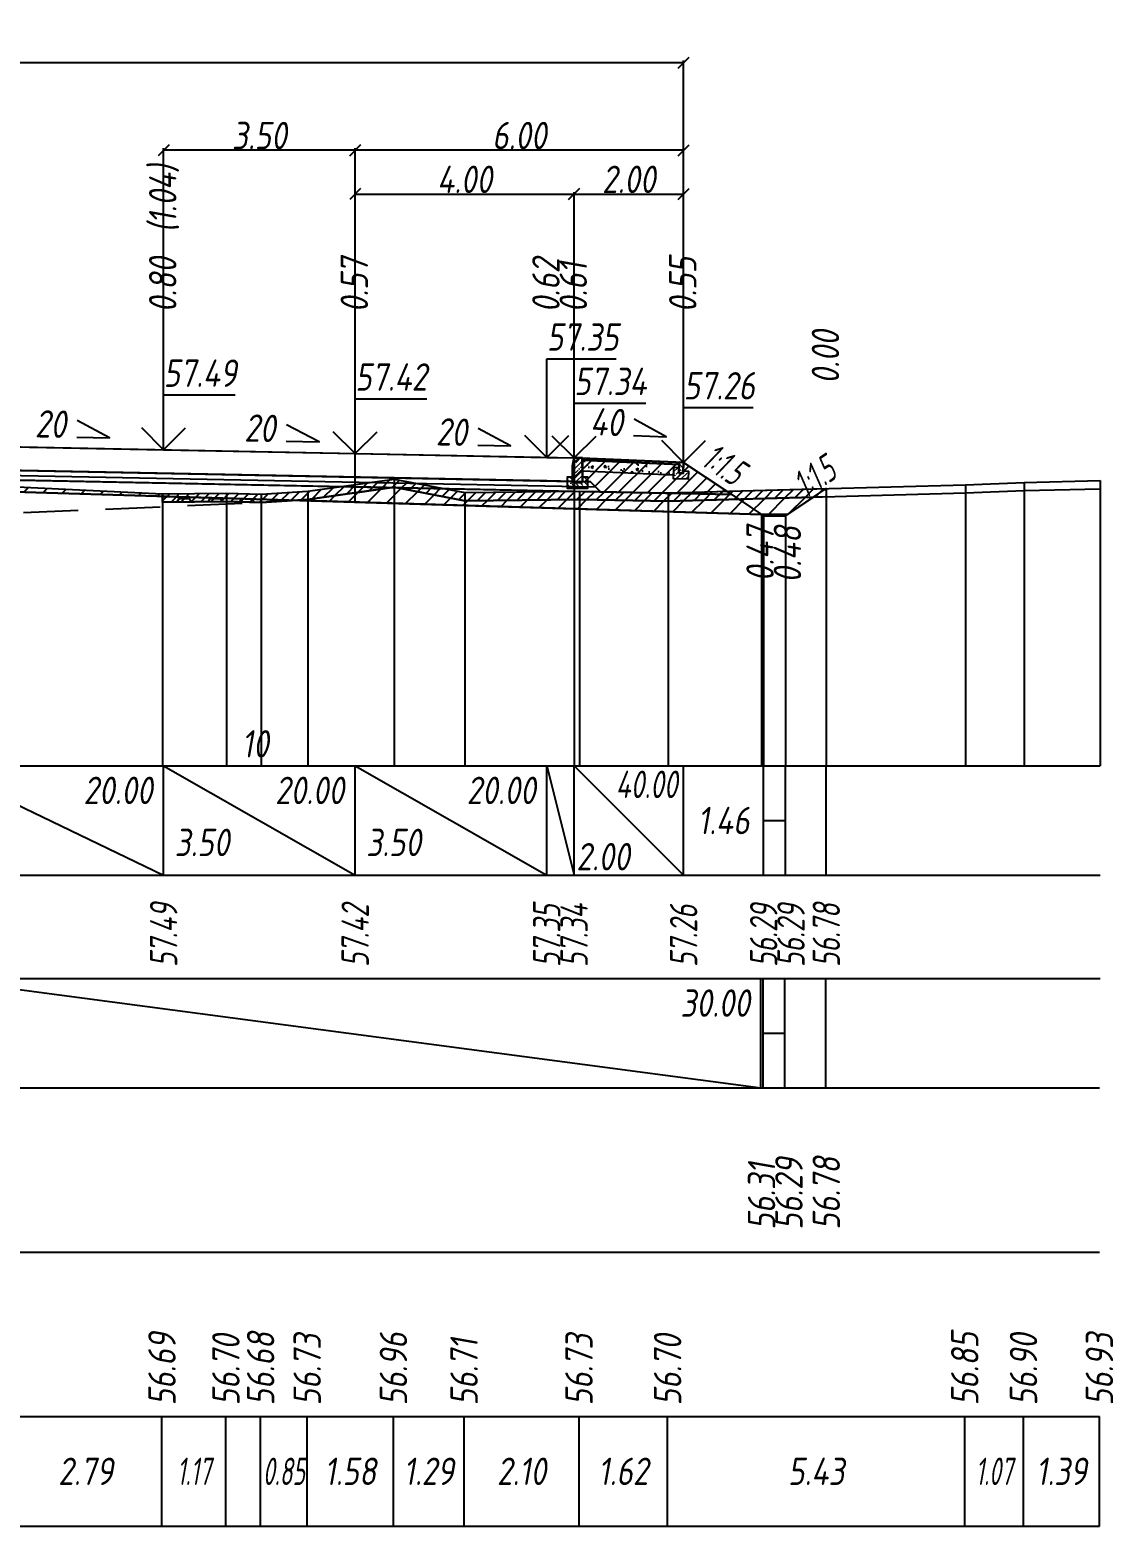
# Model space of a CAD drawing. Extents: x -717 to 1451, y -133302 to 233.
# Drawn here: x -183 to -84.1, y -71867.4 to -71730.8 of the extents above; entities that cross this region are included whole.
import ezdxf
from ezdxf.enums import TextEntityAlignment as Align

# ---------------------------------------------------------------- set-up
doc = ezdxf.new("R2010")
doc.units = 0
doc.linetypes.add('штриховая', pattern=[0.75, 0.5, -0.25])
for name, color, linetype in [('Интерполированный поперечник', 2, 'Continuous'), ('КОД_399', 252, 'Continuous'), ('Код_510', 7, 'Continuous'), ('Код_514', 1, 'Continuous'), ('Код_516', 1, 'Continuous'), ('Контур_0', 7, 'Continuous'), ('Контур_2521', 7, 'Continuous'), ('Контур_2564', 7, 'Continuous'), ('Контур_2660', 7, 'Continuous'), ('Контур_2665', 7, 'Continuous'), ('Контур_400', 7, 'Continuous'), ('Контур_508', 7, 'Continuous'), ('Контур_512', 7, 'Continuous'), ('Контур_513', 7, 'Continuous'), ('Красный поперечник', 1, 'Continuous'), ('Объём_2501', 7, 'Continuous'), ('Объём_2564', 7, 'Continuous'), ('Объём_2650', 7, 'Continuous'), ('Объём_2660', 7, 'Continuous'), ('Объём_2661', 7, 'Continuous'), ('Объём_2662', 7, 'Continuous'), ('Объём_2663', 7, 'Continuous'), ('Объём_2664', 7, 'Continuous'), ('Объём_2665', 7, 'Continuous'), ('Объём_2666', 7, 'Continuous'), ('Откосы', 7, 'Continuous'), ('Отметки покрытия', 7, 'Continuous'), ('Рабочие отметки', 7, 'Continuous'), ('Рабочие отметки доп.', 7, 'Continuous'), ('Слои выравнивания', 7, 'Continuous'), ('Таблица', 7, 'Continuous'), ('Уклоны проезжей части', 7, 'Continuous'), ('Черный поперечник', 3, 'Continuous')]:
    doc.layers.add(name, color=color, linetype=linetype)
for name, color, linetype, true_color in [('Контур_2540', 2, 'Continuous', 0xffff00), ('Контур_2560', 2, 'Continuous', 0xffff00), ('Контур_2561', 7, 'Continuous', 0xff8040), ('Контур_2562', 3, 'Continuous', 0x00ff00), ('Контур_2563', 7, 'Continuous', 0xff8000), ('Контур_2570', 7, 'Continuous', 0x80ff00), ('Контур_2736', 4, 'Continuous', 0x00ffff), ('Контур_402', 7, 'Continuous', 0xff6464), ('Контур_703', 4, 'Continuous', 0x00ffff), ('Контур_707', 4, 'Continuous', 0x00ffff), ('Контур_720', 131, 'Continuous', 0xaaffff), ('Объём_2500', 7, 'Continuous', 0xc0c0c0), ('Объём_2520', 7, 'Continuous', 0x80ffff), ('Объём_2540', 2, 'Continuous', 0xffff00), ('Объём_2560', 2, 'Continuous', 0xffff00), ('Объём_2561', 7, 'Continuous', 0xff8040), ('Объём_2562', 3, 'Continuous', 0x00ff00), ('Объём_2563', 7, 'Continuous', 0xff8000), ('Объём_2570', 7, 'Continuous', 0x80ff00), ('Объём_2600', 7, 'Continuous', 0x808000), ('Объём_2620', 2, 'Continuous', 0xffff00), ('Объём_2746', 2, 'Continuous', 0xffff00)]:
    doc.layers.add(name, color=color, linetype=linetype, true_color=true_color)
doc.styles.get("Standard").update_dxf_attribs({"font": 'txt', "height": 2.5})
doc.styles.add('М', font='romand.shx', dxfattribs={"width": 0.8, "oblique": 10, "height": 2.5})
doc.dimstyles.get("Standard").update_dxf_attribs({"dimtxt": 0.18, "dimasz": 0.18, "dimexe": 0.18, "dimexo": 0.0625, "dimgap": 0.09, "dimtad": 0, "dimtih": 1, "dimtoh": 1, "dimdec": 4, "dimzin": 0, "dimdsep": 46, "dimtxsty": 'Standard', "dimcen": 0.09, "dimadec": 0, "dimazin": 0, "dimtfac": 1, "dimtdec": 4, "dimtofl": 0, "dimtmove": 0, "dimatfit": 3, "dimfxl": 1, "dimtolj": 1, "dimtzin": 0, "dimarcsym": 0})
pattern_1 = [(45, (-383.7343, 0), (-0.898025612, 0.898025612), [])]
pattern_2 = [(0, (-383.7343, 0), (1.42875, 0.8248891935), [0.9525, -1.905]), (120, (-383.7343, 0), (-1.428749997, 0.824889199), [0.9525, -1.905]), (60, (-383.7343, 0), (3e-09, 1.649778392), [-1.905, 0.9525])]

# ---------------------------------------------------------------- blocks, each defined once
blk = doc.blocks.new('_Oblique')
at = {"color": 0, "linetype": 'ByBlock', "lineweight": -2}
blk.add_line((-0.5, -0.5), (0.5, 0.5), dxfattribs=at)
blk = doc.blocks.new('*D2998')
at = {"color": 0, "lineweight": -2, "transparency": 16777216}
for p, q in [((-133.33, -71769.9), (-133.33, -71745.62)), ((-133.33, -71745.8), (-123.33, -71745.8)), ((-123.33, -71770.3), (-123.33, -71745.62))]:
    blk.add_line(p, q, dxfattribs=at)
at = {"layer": 'Defpoints', "color": 0, "transparency": 16777216}
for p in [(-123.33, -71745.8), (-133.33, -71769.96), (-123.33, -71770.36)]:
    blk.add_point(p, dxfattribs=at)
at = {"color": 0, "lineweight": -2, "transparency": 16777216, "rotation": 180}
blk.add_blockref('_Oblique', (-133.33, -71745.8), dxfattribs=at)
at = {"color": 0, "lineweight": -2, "transparency": 16777216}
blk.add_blockref('_Oblique', (-123.33, -71745.8), dxfattribs=at)
at = {"color": 0, "transparency": 16777216, "insert": (-128.33, -71744.46), "char_height": 2.5, "width": 0.72, "attachment_point": 5, "style": 'М'}
blk.add_mtext('\\A1;2.00', dxfattribs=at)
blk = doc.blocks.new('*D3000')
at = {"color": 0, "lineweight": -2, "transparency": 16777216}
for p, q in [((-153.33, -71769.5), (-153.33, -71745.62)), ((-153.33, -71745.8), (-133.33, -71745.8)), ((-133.33, -71769.9), (-133.33, -71745.62))]:
    blk.add_line(p, q, dxfattribs=at)
at = {"layer": 'Defpoints', "color": 0, "transparency": 16777216}
for p in [(-133.33, -71745.8), (-153.33, -71769.56), (-133.33, -71769.96)]:
    blk.add_point(p, dxfattribs=at)
at = {"color": 0, "lineweight": -2, "transparency": 16777216, "rotation": 180}
blk.add_blockref('_Oblique', (-153.33, -71745.8), dxfattribs=at)
at = {"color": 0, "lineweight": -2, "transparency": 16777216}
blk.add_blockref('_Oblique', (-133.33, -71745.8), dxfattribs=at)
at = {"color": 0, "transparency": 16777216, "insert": (-143.33, -71744.46), "char_height": 2.5, "width": 0.72, "attachment_point": 5, "style": 'М'}
blk.add_mtext('\\A1;4.00', dxfattribs=at)
blk = doc.blocks.new('*D3002')
at = {"color": 0, "lineweight": -2, "transparency": 16777216}
for p, q in [((-170.83, -71769.15), (-170.83, -71741.62)), ((-153.33, -71741.8), (-170.83, -71741.8)), ((-153.33, -71769.5), (-153.33, -71741.62))]:
    blk.add_line(p, q, dxfattribs=at)
at = {"layer": 'Defpoints', "color": 0, "transparency": 16777216}
for p in [(-170.83, -71741.8), (-170.83, -71769.21), (-153.33, -71769.56)]:
    blk.add_point(p, dxfattribs=at)
at = {"color": 0, "lineweight": -2, "transparency": 16777216, "rotation": 180}
blk.add_blockref('_Oblique', (-170.83, -71741.8), dxfattribs=at)
at = {"color": 0, "lineweight": -2, "transparency": 16777216}
blk.add_blockref('_Oblique', (-153.33, -71741.8), dxfattribs=at)
at = {"color": 0, "transparency": 16777216, "insert": (-162.08, -71740.46), "char_height": 2.5, "width": 0.75, "attachment_point": 5, "style": 'М'}
blk.add_mtext('\\A1;3.50', dxfattribs=at)
blk = doc.blocks.new('*D3003')
at = {"color": 0, "lineweight": -2, "transparency": 16777216}
for p, q in [((-153.33, -71769.5), (-153.33, -71741.62)), ((-123.33, -71741.8), (-153.33, -71741.8)), ((-123.33, -71770.3), (-123.33, -71741.62))]:
    blk.add_line(p, q, dxfattribs=at)
at = {"layer": 'Defpoints', "color": 0, "transparency": 16777216}
for p in [(-153.33, -71741.8), (-153.33, -71769.56), (-123.33, -71770.36)]:
    blk.add_point(p, dxfattribs=at)
at = {"color": 0, "lineweight": -2, "transparency": 16777216, "rotation": 180}
blk.add_blockref('_Oblique', (-153.33, -71741.8), dxfattribs=at)
at = {"color": 0, "lineweight": -2, "transparency": 16777216}
blk.add_blockref('_Oblique', (-123.33, -71741.8), dxfattribs=at)
at = {"color": 0, "transparency": 16777216, "insert": (-138.33, -71740.46), "char_height": 2.5, "width": 0.72, "attachment_point": 5, "style": 'М'}
blk.add_mtext('\\A1;6.00', dxfattribs=at)
blk = doc.blocks.new('*D3005')
at = {"color": 0, "lineweight": -2, "transparency": 16777216}
for p, q in [((-267.33, -71770.6), (-267.33, -71733.62)), ((-267.33, -71733.8), (-123.33, -71733.8)), ((-123.33, -71770.3), (-123.33, -71733.62))]:
    blk.add_line(p, q, dxfattribs=at)
at = {"layer": 'Defpoints', "color": 0, "transparency": 16777216}
for p in [(-123.33, -71733.8), (-267.33, -71770.66), (-123.33, -71770.36)]:
    blk.add_point(p, dxfattribs=at)
at = {"color": 0, "lineweight": -2, "transparency": 16777216, "rotation": 180}
blk.add_blockref('_Oblique', (-267.33, -71733.8), dxfattribs=at)
at = {"color": 0, "lineweight": -2, "transparency": 16777216}
blk.add_blockref('_Oblique', (-123.33, -71733.8), dxfattribs=at)
at = {"color": 0, "transparency": 16777216, "insert": (-195.33, -71732.46), "char_height": 2.5, "width": 0.93, "attachment_point": 5, "style": 'М'}
blk.add_mtext('\\A1;28.80', dxfattribs=at)
blk = doc.blocks.new('Тротуар1')
at = {"linetype": 'Continuous', "lineweight": 13}
h = blk.add_hatch(dxfattribs=at)
h.set_pattern_fill('ANSI35', scale=5, angle=90)
h.set_pattern_definition([(135, (-1541.6927, -4801.9416), (-0.88388348, -0.88388348), []), (135, (-1541.6927, -4801.0577), (-0.88388348, -0.88388348), [1.5625, -0.3125, 0, -0.3125])])
h.paths.add_polyline_path([(-16.72, -1.24), (-17.72, -1.24), (-17.72, -2.24), (-18.52, -2.24), (-18.52, -1.85), (-19.52, -1.89), (-19.52, -3.24), (-16.72, -3.24)])
h = blk.add_hatch(dxfattribs=at)
h.set_pattern_fill('ANSI35', scale=5)
h.set_pattern_definition([(45, (-1541.6927, -4800.4416), (-0.88388348, 0.88388348), []), (45, (-1540.8088, -4800.4416), (-0.88388348, 0.88388348), [1.5625, -0.3125, 0, -0.3125])])
h.paths.add_polyline_path([(-17.72, -0.24), (-18.52, -0.24), (-18.52, -2.24), (-17.72, -2.24)])
at = {"linetype": 'Continuous'}
h = blk.add_hatch(dxfattribs=at)
h.set_pattern_fill('ANSI31', color=256, scale=15, angle=45, style=0)
h.set_pattern_definition([(90, (-1932.1888, -4954.235), (-1.875, 3e-16), [])])
h.paths.add_polyline_path([(0, 0), (-17.72, -0.24), (-17.71, -0.63), (-11.04, -0.58), (0, -0.4)])
at = {"layer": 'КОД_399'}
h = blk.add_hatch(dxfattribs=at)
h.set_pattern_fill('AR-CONC', scale=0.7, angle=45, style=0)
h.set_pattern_definition([(95, (-1932.189, -4954.235), (3.860864, 3.2396496), [0.525, -5.775]), (40, (-1932.189, -4954.235), (-4.409945, 3.036377), [0.42, -4.62]), (145.45144, (-1931.867, -4953.965), (-0.549081, 6.2760265), [0.4461813, -4.907995]), (91.1842, (-1933.179, -4953.245), (6.101854, 4.4632964), [0.7875, -8.6625]), (141.63564, (-1932.67, -4952.873), (-0.1953, 9.447982), [0.669272, -7.361996]), (36.18416, (-1933.179, -4953.245), (-0.1953, 9.447982), [0.63, -6.93]), (66, (-1932.4363, -4952.9975), (4.947401, 0.9616773), [0.525, -5.775]), (11, (-1932.4363, -4952.9975), (-2.38496, 4.793659), [0.42, -4.62]), (116.45144, (-1932.024, -4952.9174), (2.562441, 5.7553363), [0.4461813, -4.907995]), (82.5, (-1932.1888, -4954.235), (-1.5875523, 1.7079287), [0, -4.564, 0, -4.69, 0, -4.6375]), (52.5, (-1932.1888, -4954.235), (-0.6501106, 3.2543661), [0, -2.674, 0, -4.459, 0, -1.7675]), (12.5, (-1933.2926, -4955.3388), (2.7539272, 2.5306453), [0, -1.75, 0, -5.46, 0, -7.245]), (2.5, (-1933.7876, -4955.8337), (2.3911299, 3.3821186), [0, -2.275, 0, -3.626, 0, -5.145])])
h.paths.add_polyline_path([(0, -0.4), (-17.71, -0.63), (-17.72, -1.24), (-16.71, -1.24), (-16.72, -2.62), (-0.07, -2.41)])
at = {"linetype": 'Continuous'}
blk.add_lwpolyline([(-17.72, -1.24), (-16.72, -1.24), (-16.72, -3.24), (-19.52, -3.24), (-19.52, -1.89), (-18.52, -1.85)], dxfattribs=at)
at = {"color": 7, "lineweight": 30}
for points in [[(-18.52, -0.24), (-18.52, -2.24), (-17.72, -2.24), (-17.72, -0.24), (-18.52, -0.24)], [(-8.6, -0.53), (0, -0.4)]]:
    blk.add_lwpolyline(points, dxfattribs=at)
for points in [[(0, 0), (-17.72, -0.24), (-17.72, -0.63), (0, -0.4)], [(0, -0.4), (-17.71, -0.63), (-17.72, -1.24), (-16.71, -1.24), (-16.72, -2.62), (-0.07, -2.39)]]:
    blk.add_lwpolyline(points, close=True)
blk = doc.blocks.new('БР100.30.18')
at = {"linetype": 'Continuous', "lineweight": 13}
h = blk.add_hatch(dxfattribs=at)
h.set_pattern_fill('ANSI35', scale=5)
h.set_pattern_definition([(45, (-1504.996, -4799.2297), (-0.88388348, 0.88388348), []), (45, (-1504.1121, -4799.2297), (-0.88388348, 0.88388348), [1.5625, -0.3125, 0, -0.3125])])
h.paths.add_polyline_path([(0.3, 3.47), (1.8, 3.47), (1.8, -1.03), (0, -1.03), (0, 1.97)])
h = blk.add_hatch(dxfattribs=at)
h.set_pattern_fill('ANSI35', scale=5, angle=90)
h.set_pattern_definition([(135, (-1504.996, -4800.7297), (-0.88388348, -0.88388348), []), (135, (-1504.996, -4799.8458), (-0.88388348, -0.88388348), [1.5625, -0.3125, 0, -0.3125])])
h.paths.add_polyline_path([(-1, -0.03), (0, -0.03), (0, -1.03), (1.8, -1.03), (1.8, -0.03), (2.8, -0.03), (2.8, -2.03), (-1, -2.03)])
at = {"color": 7, "lineweight": 30}
blk.add_lwpolyline([(1.8, -1.03), (0, -1.03), (0, 1.97), (0.3, 3.47), (1.8, 3.47)], close=True, dxfattribs=at)
at = {"linetype": 'Continuous'}
blk.add_lwpolyline([(0, -0.03), (-1, -0.03), (-1, -2.03), (2.8, -2.03), (2.8, -0.03), (1.8, -0.03)], dxfattribs=at)

msp = doc.modelspace()

# ---------------------------------------------------------------- hatches: boundary and pattern name
at = {"layer": 'Объём_2563'}
h = msp.add_hatch(dxfattribs=at)
h.set_pattern_fill('ANSI31', color=256, scale=0.3)
h.set_pattern_definition([(45, (-383.7343, 0), (-0.673519209, 0.673519209), [])])
h.paths.add_polyline_path([(-130.909, -71772.997), (-131.828, -71772.079), (-133.328, -71772.049), (-133.328, -71769.899), (-123.328, -71770.299), (-118.92, -71773.237)])
at = {"layer": 'Объём_2570'}
h = msp.add_hatch(dxfattribs=at)
h.set_pattern_fill('ANSI31', color=256, scale=0.2)
h.set_pattern_definition([(45, (-383.7343, 0), (-0.449012806, 0.449012806), [])])
h.paths.add_polyline_path([(-110.295, -71773.44), (-124.735, -71773.833), (-132.826, -71773.688), (-143.326, -71773.802), (-149.78, -71772.578), (-157.658, -71773.688), (-161.91, -71773.953), (-165.081, -71773.859), (-170.922, -71773.925), (-170.922, -71773.175), (-165.081, -71773.109), (-161.91, -71773.203), (-157.658, -71772.938), (-149.78, -71771.828), (-143.326, -71773.052), (-132.826, -71772.938), (-124.735, -71773.083), (-110.295, -71772.69)])
at = {"layer": 'Объём_2600'}
h = msp.add_hatch(dxfattribs=at)
h.set_pattern_fill('ANSI31', color=6, scale=0.4)
h.set_pattern_definition(pattern_1)
h.paths.add_polyline_path([(-189.187, -71772.234), (-184.853, -71772.494), (-170.922, -71773.175), (-170.922, -71773.404), (-191.578, -71772.784), (-191.578, -71772.19)])
h = msp.add_hatch(dxfattribs=at)
h.set_pattern_fill('HONEY', color=5, scale=0.3)
h.set_pattern_definition(pattern_2)
h.paths.add_polyline_path([(-161.91, -71773.953), (-165.081, -71773.859), (-170.922, -71773.925), (-170.922, -71773.404), (-158.889, -71773.765)])
h = msp.add_hatch(dxfattribs=at)
h.set_pattern_fill('ANSI31', color=6, scale=0.4)
h.set_pattern_definition(pattern_1)
h.paths.add_polyline_path([(-116.208, -71775.045), (-158.889, -71773.765), (-157.658, -71773.688), (-149.78, -71772.578), (-143.326, -71773.802), (-132.826, -71773.688), (-124.735, -71773.833), (-111.468, -71773.472), (-113.828, -71775.045)])
h = msp.add_hatch(dxfattribs=at)
h.set_pattern_fill('HONEY', color=5, scale=0.3)
h.set_pattern_definition(pattern_2)
h.paths.add_polyline_path([(-111.468, -71773.472), (-110.295, -71772.69), (-110.295, -71773.44)])
at = {"layer": 'Объём_2620'}
h = msp.add_hatch(dxfattribs=at)
h.set_pattern_fill('ANSI31', color=2, scale=0.1)
h.set_pattern_definition([(45, (-383.73432, 0), (-0.224506403, 0.224506403), [])])
h.paths.add_polyline_path([(-116.208, -71775.045), (-113.828, -71775.045), (-114.018, -71775.172), (-116.018, -71775.172)])

# ---------------------------------------------------------------- linework, layer by layer
at = {"layer": 'Интерполированный поперечник', "linetype": 'штриховая', "ltscale": 10, "flags": 128}
msp.add_lwpolyline([(-273.538, -71778.706), (-161.91, -71773.953)], dxfattribs=at)
at = {"layer": 'Код_510'}
for p, q in [((-170.976, -71867.421), (-170.976, -71857.421)), ((-165.136, -71867.421), (-165.136, -71857.421)), ((-161.964, -71867.421), (-161.964, -71857.421)), ((-157.712, -71867.421), (-157.712, -71857.421)), ((-149.834, -71867.421), (-149.834, -71857.421)), ((-143.38, -71867.421), (-143.38, -71857.421)), ((-132.881, -71867.421), (-132.881, -71857.421)), ((-124.789, -71867.421), (-124.789, -71857.421)), ((-97.646, -71867.421), (-97.646, -71857.421)), ((-92.283, -71867.421), (-92.283, -71857.421)), ((-85.35, -71867.421), (-85.35, -71857.421))]:
    msp.add_line(p, q, dxfattribs=at)
at = {"layer": 'Код_514'}
for p, q in [((-191.578, -71798), (-170.828, -71808)), ((-170.828, -71808), (-170.828, -71798)), ((-170.828, -71798), (-153.328, -71808)), ((-153.328, -71808), (-153.328, -71798)), ((-153.328, -71798), (-135.828, -71808)), ((-135.828, -71808), (-135.828, -71798)), ((-135.828, -71798), (-133.328, -71808)), ((-133.328, -71808), (-133.328, -71798)), ((-133.328, -71798), (-123.328, -71808)), ((-123.328, -71808), (-123.328, -71798)), ((-116.018, -71808), (-116.018, -71798)), ((-114.018, -71808), (-114.018, -71798)), ((-110.295, -71808), (-110.295, -71798)), ((-116.018, -71803), (-114.018, -71803))]:
    msp.add_line(p, q, dxfattribs=at)
at = {"layer": 'Код_516'}
for p, q in [((-191.632, -71817.421), (-116.263, -71827.421)), ((-116.263, -71827.421), (-116.263, -71817.421)), ((-116.073, -71827.421), (-116.073, -71817.421)), ((-114.073, -71827.421), (-114.073, -71817.421)), ((-110.35, -71827.421), (-110.35, -71817.421)), ((-116.073, -71822.421), (-114.073, -71822.421))]:
    msp.add_line(p, q, dxfattribs=at)
at = {"layer": 'Контур_0', "color": 18, "true_color": 0x000000, "flags": 128}
for points in [[(-135.828, -71771.999), (-191.578, -71770.884), (-191.578, -71768.734), (-133.328, -71769.899), (-133.328, -71772.049), (-135.828, -71771.999), (-135.828, -71771.999)], [(-133.328, -71772.949), (-191.578, -71771.784), (-191.578, -71770.884), (-131.828, -71772.079), (-130.909, -71772.997), (-133.328, -71772.949), (-133.328, -71772.949)], [(-133.328, -71772.049), (-131.828, -71772.079), (-130.909, -71772.997), (-118.92, -71773.237)]]:
    msp.add_lwpolyline(points, dxfattribs=at)
at = {"layer": 'Контур_2521', "color": 18, "true_color": 0x000000, "flags": 128}
msp.add_lwpolyline([(-191.578, -71771.334), (-131.368, -71772.538)], dxfattribs=at)
at = {"layer": 'Контур_2540', "flags": 128}
msp.add_lwpolyline([(-191.578, -71772.784), (-191.578, -71771.784), (-118.92, -71773.237), (-116.208, -71775.045), (-191.578, -71772.784), (-191.578, -71772.784)], dxfattribs=at)
at = {"layer": 'Контур_2560', "flags": 128}
msp.add_lwpolyline([(-133.328, -71769.899), (-123.328, -71770.299), (-123.328, -71770.299), (-123.328, -71770.299)], dxfattribs=at)
at = {"layer": 'Контур_2561', "flags": 128}
msp.add_lwpolyline([(-133.328, -71769.899), (-133.328, -71769.899), (-123.328, -71770.299), (-123.328, -71770.299), (-133.328, -71769.899)], dxfattribs=at)
at = {"layer": 'Контур_2562', "flags": 128}
msp.add_lwpolyline([(-123.328, -71770.299), (-123.328, -71770.299), (-123.328, -71770.299), (-123.328, -71770.299), (-123.328, -71770.299)], dxfattribs=at)
at = {"layer": 'Контур_2563', "flags": 128}
msp.add_lwpolyline([(-130.909, -71772.997), (-131.828, -71772.079), (-133.328, -71772.049), (-133.328, -71769.899), (-123.328, -71770.299), (-118.92, -71773.237), (-130.909, -71772.997), (-130.909, -71772.997)], dxfattribs=at)
at = {"layer": 'Контур_2564', "flags": 128}
msp.add_lwpolyline([(-133.328, -71769.899), (-123.328, -71770.299)], dxfattribs=at)
at = {"layer": 'Контур_2570', "flags": 128}
msp.add_lwpolyline([(-184.853, -71772.494), (-170.922, -71773.175), (-170.922, -71773.925), (-165.081, -71773.859), (-161.91, -71773.953), (-157.658, -71773.688), (-149.78, -71772.578), (-143.326, -71773.802), (-132.826, -71773.688), (-124.735, -71773.833), (-97.592, -71773.094), (-92.229, -71772.873), (-85.295, -71772.715)], dxfattribs=at)
at = {"layer": 'Контур_2660', "flags": 128}
msp.add_lwpolyline([(-191.578, -71772.784), (-116.208, -71775.045)], dxfattribs=at)
at = {"layer": 'Контур_2665', "flags": 128}
msp.add_lwpolyline([(-123.328, -71770.299), (-123.328, -71770.299)], dxfattribs=at)
at = {"layer": 'Контур_2736', "flags": 128}
msp.add_lwpolyline([(-123.328, -71770.299), (-119.371, -71772.937), (-119.371, -71772.937), (-116.018, -71775.172)], dxfattribs=at)
at = {"layer": 'Контур_400', "flags": 128}
msp.add_lwpolyline([(-191.578, -71768.734), (-170.828, -71769.149), (-153.328, -71769.499), (-153.328, -71769.499), (-153.328, -71769.499), (-153.328, -71769.499), (-135.828, -71769.849), (-135.828, -71769.849), (-133.328, -71769.899)], dxfattribs=at)
at = {"layer": 'Контур_402', "flags": 128}
msp.add_lwpolyline([(-274.329, -71775.266), (-235.45, -71774.1), (-235.45, -71772.379), (-231.089, -71772.279), (-212.114, -71771.795), (-207.384, -71771.902), (-191.578, -71772.19), (-191.578, -71772.784), (-116.208, -71775.045)], dxfattribs=at)
at = {"layer": 'Контур_508', "flags": 128}
msp.add_lwpolyline([(-277.841, -71777.608), (-274.329, -71775.266), (-235.45, -71774.1), (-235.45, -71772.379), (-231.089, -71772.279), (-212.114, -71771.795), (-207.384, -71771.902), (-191.578, -71772.19), (-191.578, -71772.784), (-116.208, -71775.045), (-116.018, -71775.172), (-114.018, -71775.172), (-110.295, -71772.69)], dxfattribs=at)
at = {"layer": 'Контур_512', "flags": 128}
msp.add_lwpolyline([(-191.578, -71772.784), (-116.208, -71775.045), (-116.018, -71775.172), (-114.018, -71775.172), (-110.295, -71772.69)], dxfattribs=at)
at = {"layer": 'Контур_513', "flags": 128}
msp.add_lwpolyline([(-277.841, -71777.608), (-274.329, -71775.266), (-235.45, -71774.1), (-235.45, -71772.379), (-231.089, -71772.279), (-212.114, -71771.795), (-207.384, -71771.902), (-191.578, -71772.19), (-191.578, -71772.784), (-116.208, -71775.045), (-116.018, -71775.172), (-114.018, -71775.172), (-110.295, -71772.69)], dxfattribs=at)
at = {"layer": 'Контур_703', "flags": 128}
for points in [[(-123.328, -71770.299), (-119.371, -71772.937)], [(-119.371, -71772.937), (-116.018, -71775.172)]]:
    msp.add_lwpolyline(points, dxfattribs=at)
at = {"layer": 'Контур_707', "flags": 128}
msp.add_lwpolyline([(-114.018, -71775.172), (-110.295, -71772.69)], dxfattribs=at)
at = {"layer": 'Контур_720', "flags": 128}
msp.add_lwpolyline([(-116.018, -71775.172), (-114.018, -71775.172)], dxfattribs=at)
at = {"layer": 'Красный поперечник'}
for p, q in [((-191.578, -71768.734), (-170.828, -71769.149)), ((-170.828, -71769.149), (-153.328, -71769.499)), ((-153.328, -71769.499), (-135.828, -71769.849)), ((-135.828, -71769.849), (-133.328, -71769.899)), ((-133.328, -71769.899), (-123.328, -71770.299)), ((-123.328, -71770.299), (-116.018, -71775.172)), ((-114.018, -71775.172), (-110.295, -71772.69)), ((-110.295, -71772.69), (-110.295, -71798)), ((-116.208, -71775.045), (-116.208, -71798)), ((-116.018, -71775.172), (-116.018, -71798)), ((-116.018, -71775.172), (-114.018, -71775.172)), ((-114.018, -71775.172), (-114.018, -71798))]:
    msp.add_line(p, q, dxfattribs=at)
at = {"layer": 'Объём_2500', "color": 18, "true_color": 0x000000, "flags": 128}
for points in [[(-135.828, -71771.999), (-191.578, -71770.884), (-191.578, -71768.734), (-133.328, -71769.899), (-133.328, -71772.049), (-135.828, -71771.999), (-135.828, -71771.999)], [(-153.328, -71769.499), (-133.328, -71769.899), (-133.328, -71772.049), (-135.828, -71771.999), (-135.828, -71771.999), (-135.828, -71771.999), (-153.328, -71771.649), (-153.328, -71769.499)]]:
    msp.add_lwpolyline(points, dxfattribs=at)
at = {"layer": 'Объём_2501', "flags": 128}
for points in [[(-191.578, -71768.734), (-170.828, -71769.149), (-153.328, -71769.499), (-153.328, -71769.499), (-153.328, -71769.499), (-153.328, -71769.499), (-135.828, -71769.849), (-135.828, -71769.849), (-133.328, -71769.899)], [(-153.328, -71769.499), (-135.828, -71769.849), (-135.828, -71769.849), (-133.328, -71769.899)]]:
    msp.add_lwpolyline(points, dxfattribs=at)
at = {"layer": 'Объём_2520', "color": 250, "flags": 128}
for points in [[(-133.328, -71772.949), (-191.578, -71771.784), (-191.578, -71770.884), (-131.828, -71772.079), (-130.909, -71772.997), (-133.328, -71772.949), (-133.328, -71772.949)], [(-153.328, -71771.649), (-131.828, -71772.079), (-130.909, -71772.997), (-133.328, -71772.949), (-133.328, -71772.949), (-133.328, -71772.949), (-153.328, -71772.549), (-153.328, -71771.649)]]:
    msp.add_lwpolyline(points, dxfattribs=at)
at = {"layer": 'Объём_2540', "flags": 128}
for points in [[(-191.578, -71772.784), (-191.578, -71771.784), (-118.92, -71773.237), (-116.208, -71775.045), (-191.578, -71772.784), (-191.578, -71772.784)], [(-153.328, -71772.549), (-118.92, -71773.237), (-116.208, -71775.045), (-153.328, -71773.931), (-153.328, -71772.549)]]:
    msp.add_lwpolyline(points, dxfattribs=at)
at = {"layer": 'Объём_2560', "flags": 128}
msp.add_lwpolyline([(-133.328, -71769.899), (-123.328, -71770.299), (-123.328, -71770.299), (-123.328, -71770.299)], dxfattribs=at)
msp.add_lwpolyline([(-133.328, -71769.899), (-123.328, -71770.299), (-123.328, -71770.299), (-123.328, -71770.299)], dxfattribs=at)
at = {"layer": 'Объём_2561', "flags": 128}
msp.add_lwpolyline([(-133.328, -71769.899), (-133.328, -71769.899), (-123.328, -71770.299), (-123.328, -71770.299), (-133.328, -71769.899)], dxfattribs=at)
msp.add_lwpolyline([(-133.328, -71769.899), (-133.328, -71769.899), (-123.328, -71770.299), (-123.328, -71770.299), (-133.328, -71769.899)], dxfattribs=at)
at = {"layer": 'Объём_2562', "flags": 128}
msp.add_lwpolyline([(-123.328, -71770.299), (-123.328, -71770.299), (-123.328, -71770.299), (-123.328, -71770.299), (-123.328, -71770.299)], dxfattribs=at)
msp.add_lwpolyline([(-123.328, -71770.299), (-123.328, -71770.299), (-123.328, -71770.299), (-123.328, -71770.299), (-123.328, -71770.299)], dxfattribs=at)
at = {"layer": 'Объём_2563', "color": 250, "flags": 128}
msp.add_lwpolyline([(-130.909, -71772.997), (-131.828, -71772.079), (-133.328, -71772.049), (-133.328, -71769.899), (-123.328, -71770.299), (-118.92, -71773.237), (-130.909, -71772.997), (-130.909, -71772.997)], dxfattribs=at)
msp.add_lwpolyline([(-130.909, -71772.997), (-131.828, -71772.079), (-133.328, -71772.049), (-133.328, -71769.899), (-123.328, -71770.299), (-118.92, -71773.237), (-130.909, -71772.997), (-130.909, -71772.997)], dxfattribs=at)
at = {"layer": 'Объём_2564', "flags": 128}
msp.add_lwpolyline([(-133.328, -71769.899), (-123.328, -71770.299)], dxfattribs=at)
msp.add_lwpolyline([(-133.328, -71769.899), (-123.328, -71770.299)], dxfattribs=at)
at = {"layer": 'Объём_2570', "flags": 128}
for points in [[(-110.295, -71773.44), (-124.735, -71773.833), (-132.826, -71773.688), (-143.326, -71773.802), (-149.78, -71772.578), (-157.658, -71773.688), (-161.91, -71773.953), (-165.081, -71773.859), (-170.922, -71773.925), (-170.922, -71773.175), (-165.081, -71773.109), (-161.91, -71773.203), (-157.658, -71772.938), (-149.78, -71771.828), (-143.326, -71773.052), (-132.826, -71772.938), (-124.735, -71773.083), (-110.295, -71772.69), (-110.295, -71773.44), (-110.295, -71773.44)], [(-153.328, -71772.328), (-149.78, -71771.828), (-143.326, -71773.052), (-132.826, -71772.938), (-124.735, -71773.083), (-110.295, -71772.69), (-110.295, -71773.44), (-110.295, -71773.44), (-110.295, -71773.44), (-124.735, -71773.833), (-132.826, -71773.688), (-143.326, -71773.802), (-149.78, -71772.578), (-153.328, -71773.078), (-153.328, -71772.328)]]:
    msp.add_lwpolyline(points, dxfattribs=at)
at = {"layer": 'Объём_2600', "color": 5, "flags": 128}
for points in [[(-161.91, -71773.953), (-165.081, -71773.859), (-170.922, -71773.925), (-170.922, -71773.404), (-158.889, -71773.765), (-161.91, -71773.953), (-161.91, -71773.953)], [(-111.468, -71773.472), (-110.295, -71772.69), (-110.295, -71773.44), (-111.468, -71773.472), (-111.468, -71773.472)], [(-111.468, -71773.472), (-110.295, -71772.69), (-110.295, -71773.44), (-111.468, -71773.472), (-111.468, -71773.472)]]:
    msp.add_lwpolyline(points, dxfattribs=at)
at = {"layer": 'Объём_2620', "flags": 128}
msp.add_lwpolyline([(-116.208, -71775.045), (-113.828, -71775.045), (-114.018, -71775.172), (-116.018, -71775.172), (-116.208, -71775.045), (-116.208, -71775.045)], dxfattribs=at)
msp.add_lwpolyline([(-116.208, -71775.045), (-113.828, -71775.045), (-114.018, -71775.172), (-116.018, -71775.172), (-116.208, -71775.045), (-116.208, -71775.045)], dxfattribs=at)
at = {"layer": 'Объём_2650', "color": 6, "flags": 128}
for points in [[(-189.187, -71772.234), (-184.853, -71772.494), (-170.922, -71773.175), (-170.922, -71773.404), (-191.578, -71772.784), (-191.578, -71772.19), (-189.187, -71772.234), (-189.187, -71772.234)], [(-116.208, -71775.045), (-158.889, -71773.765), (-157.658, -71773.688), (-149.78, -71772.578), (-143.326, -71773.802), (-132.826, -71773.688), (-124.735, -71773.833), (-111.468, -71773.472), (-113.828, -71775.045), (-116.208, -71775.045), (-116.208, -71775.045)], [(-153.328, -71773.078), (-149.78, -71772.578), (-143.326, -71773.802), (-132.826, -71773.688), (-124.735, -71773.833), (-111.468, -71773.472), (-113.828, -71775.045), (-116.208, -71775.045), (-116.208, -71775.045), (-116.208, -71775.045), (-153.328, -71773.931), (-153.328, -71773.078)]]:
    msp.add_lwpolyline(points, dxfattribs=at)
at = {"layer": 'Объём_2660', "flags": 128}
for points in [[(-191.578, -71772.784), (-116.208, -71775.045)], [(-153.328, -71773.931), (-116.208, -71775.045)]]:
    msp.add_lwpolyline(points, dxfattribs=at)
at = {"layer": 'Объём_2661', "flags": 128}
msp.add_lwpolyline([(-123.328, -71770.299), (-119.371, -71772.937), (-116.208, -71775.045)], dxfattribs=at)
msp.add_lwpolyline([(-123.328, -71770.299), (-119.371, -71772.937), (-116.208, -71775.045)], dxfattribs=at)
at = {"layer": 'Объём_2662', "flags": 128}
msp.add_lwpolyline([(-113.828, -71775.045), (-110.295, -71772.69)], dxfattribs=at)
msp.add_lwpolyline([(-113.828, -71775.045), (-110.295, -71772.69)], dxfattribs=at)
at = {"layer": 'Объём_2663', "flags": 128}
for points in [[(-116.208, -71775.045), (-116.018, -71775.172)], [(-116.208, -71775.045), (-116.018, -71775.172)], [(-114.018, -71775.172), (-113.828, -71775.045)], [(-114.018, -71775.172), (-113.828, -71775.045)]]:
    msp.add_lwpolyline(points, dxfattribs=at)
at = {"layer": 'Объём_2664', "flags": 128}
msp.add_lwpolyline([(-116.018, -71775.172), (-114.018, -71775.172)], dxfattribs=at)
msp.add_lwpolyline([(-116.018, -71775.172), (-114.018, -71775.172)], dxfattribs=at)
at = {"layer": 'Объём_2665', "flags": 128}
msp.add_lwpolyline([(-123.328, -71770.299), (-123.328, -71770.299)], dxfattribs=at)
msp.add_lwpolyline([(-123.328, -71770.299), (-123.328, -71770.299)], dxfattribs=at)
at = {"layer": 'Объём_2666', "flags": 128}
msp.add_lwpolyline([(-123.328, -71770.299), (-119.371, -71772.937), (-119.371, -71772.937), (-116.208, -71775.045)], dxfattribs=at)
msp.add_lwpolyline([(-123.328, -71770.299), (-119.371, -71772.937), (-119.371, -71772.937), (-116.208, -71775.045)], dxfattribs=at)
at = {"layer": 'Объём_2746', "flags": 128}
for points in [[(-170.922, -71773.404), (-189.187, -71772.856), (-189.187, -71772.234), (-184.853, -71772.494), (-170.922, -71773.175), (-170.922, -71773.404), (-170.922, -71773.404)], [(-118.29, -71773.657), (-116.208, -71775.045), (-158.889, -71773.765), (-157.658, -71773.688), (-149.78, -71772.578), (-143.326, -71773.802), (-132.826, -71773.688), (-124.735, -71773.833), (-118.29, -71773.657), (-118.29, -71773.657)], [(-153.328, -71773.078), (-149.78, -71772.578), (-143.326, -71773.802), (-132.826, -71773.688), (-124.735, -71773.833), (-118.29, -71773.657), (-118.29, -71773.657), (-118.29, -71773.657), (-116.208, -71775.045), (-153.328, -71773.931), (-153.328, -71773.078)]]:
    msp.add_lwpolyline(points, dxfattribs=at)
at = {"layer": 'Отметки покрытия', "color": 1}
for p, q in [((-135.828, -71769.849), (-135.828, -71760.849)), ((-135.828, -71760.849), (-129.478, -71760.849)), ((-170.828, -71769.149), (-170.828, -71764.149)), ((-170.828, -71764.149), (-164.278, -71764.149)), ((-153.328, -71769.499), (-153.328, -71764.499)), ((-153.328, -71764.499), (-146.778, -71764.499)), ((-133.328, -71769.899), (-133.328, -71764.899)), ((-133.328, -71764.899), (-126.778, -71764.899)), ((-123.328, -71770.299), (-123.328, -71765.299)), ((-123.328, -71765.299), (-116.978, -71765.299)), ((-170.828, -71769.149), (-172.828, -71767.149)), ((-170.828, -71769.149), (-168.828, -71767.149)), ((-153.328, -71769.499), (-155.328, -71767.499)), ((-153.328, -71769.499), (-151.328, -71767.499)), ((-135.828, -71769.849), (-137.828, -71767.849)), ((-135.828, -71769.849), (-133.828, -71767.849)), ((-133.328, -71769.899), (-135.328, -71767.899)), ((-133.328, -71769.899), (-131.328, -71767.899)), ((-123.328, -71770.299), (-125.328, -71768.299)), ((-123.328, -71770.299), (-121.328, -71768.299))]:
    msp.add_line(p, q, dxfattribs=at)
at = {"layer": 'Слои выравнивания'}
msp.add_line((-133.328, -71769.899), (-133.328, -71798), dxfattribs=at)
at = {"layer": 'Таблица'}
for p, q in [((-302.841, -71798), (-85.295, -71798)), ((-302.841, -71808), (-85.295, -71808)), ((-302.841, -71817.421), (-85.295, -71817.421)), ((-302.895, -71827.421), (-85.35, -71827.421)), ((-302.895, -71842.421), (-85.35, -71842.421)), ((-302.895, -71857.421), (-85.35, -71857.421)), ((-302.895, -71867.421), (-85.35, -71867.421))]:
    msp.add_line(p, q, dxfattribs=at)
at = {"layer": 'Уклоны проезжей части', "color": 1, "flags": 128}
for points in [[(-178.755, -71767.989), (-175.756, -71768.049), (-178.725, -71766.489)], [(-159.63, -71768.371), (-156.631, -71768.431), (-159.6, -71766.871)], [(-127.906, -71767.862), (-124.908, -71767.982), (-127.846, -71766.363)], [(-142.13, -71768.721), (-139.131, -71768.781), (-142.1, -71767.221)]]:
    msp.add_lwpolyline(points, dxfattribs=at)
at = {"layer": 'Черный поперечник', "color": 7}
for p, q in [((-149.78, -71771.828), (-149.78, -71798)), ((-97.592, -71772.344), (-97.592, -71798)), ((-92.229, -71772.123), (-92.229, -71798)), ((-85.295, -71771.965), (-85.295, -71798)), ((-170.922, -71773.175), (-170.922, -71798)), ((-165.081, -71773.109), (-165.081, -71798)), ((-161.91, -71773.203), (-161.91, -71798)), ((-157.658, -71772.938), (-157.658, -71798)), ((-143.326, -71773.052), (-143.326, -71798)), ((-132.826, -71772.938), (-132.826, -71798)), ((-124.735, -71773.083), (-124.735, -71798))]:
    msp.add_line(p, q, dxfattribs=at)
at = {"layer": 'Черный поперечник', "flags": 128}
msp.add_lwpolyline([(-184.853, -71772.494), (-170.922, -71773.175), (-165.081, -71773.109), (-161.91, -71773.203), (-157.658, -71772.938), (-149.78, -71771.828), (-143.326, -71773.052), (-132.826, -71772.938), (-124.735, -71773.083), (-97.592, -71772.344), (-92.229, -71772.123), (-85.295, -71771.965)], dxfattribs=at)

# ---------------------------------------------------------------- block references
at = {"lineweight": 18, "xscale": 0.5, "yscale": 0.5, "zscale": 0.5, "rotation": 359.9444632229611}
msp.add_blockref('БР100.30.18', (-133.479, -71771.632), dxfattribs=at)
at = {"xscale": -0.4999999999999984, "yscale": 0.4999999999999997, "zscale": 0.4999999999999997, "rotation": 358.2855609405552}
msp.add_blockref('Тротуар1', (-132.578, -71769.9), dxfattribs=at)

# ---------------------------------------------------------------- texts
at = {"layer": 'Код_510', "style": 'М', "oblique": 10, "width": 0.8}
for s, p in [('56.69', (-170.976, -71856.421)), ('56.70', (-165.136, -71856.421)), ('56.68', (-161.964, -71856.421)), ('56.73', (-157.712, -71856.421)), ('56.96', (-149.834, -71856.421)), ('56.71', (-143.38, -71856.421)), ('56.73', (-132.881, -71856.421)), ('56.70', (-124.789, -71856.421)), ('56.85', (-97.646, -71856.421)), ('56.90', (-92.283, -71856.421)), ('56.93', (-85.35, -71856.421))]:
    msp.add_text(s, height=2.5, rotation=90, dxfattribs=at).set_placement(p, align=Align.MIDDLE_LEFT)
at = {"layer": 'Код_510', "style": 'М', "oblique": 10}
for s, width, p in [('2.79', 0.8, (-177.942, -71862.421)), ('1.17', 0.6, (-168.056, -71862.421)), ('0.85', 0.6, (-159.838, -71862.421)), ('1.58', 0.8, (-153.773, -71862.421)), ('1.29', 0.8, (-146.607, -71862.421)), ('2.10', 0.8, (-138.13, -71862.421)), ('1.62', 0.8, (-128.835, -71862.421)), ('5.43', 0.8, (-111.218, -71862.421)), ('1.07', 0.6, (-94.965, -71862.421)), ('1.39', 0.8, (-88.816, -71862.421))]:
    msp.add_text(s, height=2.5, dxfattribs=dict(at, width=width)).set_placement(p, align=Align.MIDDLE_CENTER)
at = {"layer": 'Код_514', "style": 'М', "oblique": 10}
for s, width, p in [('40.00', 0.7, (-123.877, -71798.449)), ('20.00', 0.8, (-171.828, -71799)), ('20.00', 0.8, (-154.328, -71799)), ('20.00', 0.8, (-136.828, -71799))]:
    msp.add_text(s, height=2.5, dxfattribs=dict(at, width=width)).set_placement(p, align=Align.TOP_RIGHT)
at = {"layer": 'Код_514', "style": 'М', "oblique": 10, "width": 0.8}
msp.add_text('1.46', height=2.5, dxfattribs=at).set_placement((-119.673, -71803), align=Align.MIDDLE_CENTER)
for s, p in [('3.50', (-169.828, -71807)), ('3.50', (-152.328, -71807)), ('2.00', (-133.129, -71808.302))]:
    msp.add_text(s, height=2.5, dxfattribs=at).set_placement(p, align=Align.BOTTOM_LEFT)
at = {"layer": 'Код_514', "style": 'М', "oblique": 10, "width": 0.7}
for s, p in [('57.49', (-170.828, -71816.382)), ('57.42', (-153.328, -71816.382)), ('57.35', (-135.828, -71816.382)), ('57.34', (-133.328, -71816.382)), ('57.26', (-123.328, -71816.382)), ('56.29', (-116.018, -71816.382)), ('56.29', (-113.518, -71816.382)), ('56.78', (-110.295, -71816.382))]:
    msp.add_text(s, height=2.5, rotation=90, dxfattribs=at).set_placement(p, align=Align.MIDDLE_LEFT)
at = {"layer": 'Код_516', "style": 'М', "oblique": 10, "width": 0.8}
msp.add_text('30.00', height=2.5, dxfattribs=at).set_placement((-117.263, -71818.421), align=Align.TOP_RIGHT)
for s, p in [('56.29', (-113.708, -71840.371)), ('56.78', (-110.295, -71840.371)), ('56.31', (-116.208, -71840.371))]:
    msp.add_text(s, height=2.5, rotation=90, dxfattribs=at).set_placement(p, align=Align.MIDDLE_LEFT)
at = {"layer": 'Откосы', "color": 1, "style": 'М', "oblique": 10}
for s, rotation, width, p in [('20', 358.85423, 0.8, (-181.183, -71768.798)), ('40', 357.70938, 0.8, (-130.432, -71768.62)), ('20', 358.85423, 0.8, (-162.058, -71769.18)), ('20', 358.85423, 0.8, (-144.558, -71769.53)), ('1:1.5', 326.30994, 0.6, (-120.739, -71772.135)), ('1:1.5', 33.69007, 0.6, (-110.251, -71773.252))]:
    msp.add_text(s, height=2.5, rotation=rotation, dxfattribs=dict(at, width=width)).set_placement(p, align=Align.BOTTOM_CENTER)
at = {"layer": 'Отметки покрытия', "color": 1, "style": 'М', "oblique": 10, "width": 0.8}
for s, p in [('57.35', (-135.828, -71760.856)), ('57.49', (-170.828, -71764.156)), ('57.42', (-153.328, -71764.506)), ('57.34', (-133.328, -71764.906)), ('57.26', (-123.328, -71765.306))]:
    msp.add_text(s, height=2.5, dxfattribs=at).set_placement(p, align=Align.BOTTOM_LEFT)
at = {"layer": 'Рабочие отметки', "color": 1, "style": 'М', "oblique": 10, "width": 0.8}
for s, p in [('0.80', (-170.906, -71756.599)), ('0.57', (-153.406, -71756.599)), ('0.62', (-135.906, -71756.599)), ('0.61', (-133.406, -71756.599)), ('0.55', (-123.406, -71756.599)), ('0.00', (-110.373, -71763.121))]:
    msp.add_text(s, height=2.5, rotation=90, dxfattribs=at).set_placement(p, align=Align.MIDDLE_LEFT)
for s, p in [('0.47', (-116.346, -71776.103)), ('0.48', (-113.846, -71776.103))]:
    msp.add_text(s, height=2.5, rotation=90, dxfattribs=at).set_placement(p, align=Align.MIDDLE_RIGHT)
at = {"layer": 'Рабочие отметки доп.', "color": 1, "style": 'М', "oblique": 10, "width": 0.8}
msp.add_text('(1.04)', height=2.5, rotation=90, dxfattribs=at).set_placement((-170.906, -71749.299), align=Align.MIDDLE_LEFT)
at = {"layer": 'Слои выравнивания', "style": 'М', "oblique": 10, "width": 0.8}
msp.add_text('10', height=2.5, dxfattribs=at).set_placement((-162.453, -71798), align=Align.BOTTOM_CENTER)

# ---------------------------------------------------------------- dimensions: what is measured, and where the dimension line sits
at = {"color": 5}
for base, p1, p2, picture, middle in [((-123.328, -71733.796), (-267.328, -71770.661), (-123.328, -71770.361), '*D3005', (-195.328, -71732.456)), ((-133.328, -71745.796), (-153.328, -71769.561), (-133.328, -71769.961), '*D3000', (-143.328, -71744.456)), ((-123.328, -71745.796), (-133.328, -71769.961), (-123.328, -71770.361), '*D2998', (-128.328, -71744.456))]:
    dim = msp.add_linear_dim(base=base, p1=p1, p2=p2, angle=180, dimstyle='Standard', override={"dimtxt": 2.5, "dimasz": 1, "dimtad": 1, "dimdec": 2, "dimlfac": 0.2, "dimtxsty": 'М', "dimblk1": 'Oblique', "dimblk2": 'Oblique', "dimsah": 1}, dxfattribs=at)
    dim.commit()
    dim.dimension.update_dxf_attribs({"geometry": picture, "text_midpoint": middle})
for base, p1, p2, picture, middle in [((-170.828, -71741.796), (-153.328, -71769.561), (-170.828, -71769.211), '*D3002', (-162.078, -71740.456)), ((-153.328, -71741.796), (-123.328, -71770.361), (-153.328, -71769.561), '*D3003', (-138.328, -71740.456))]:
    dim = msp.add_linear_dim(base=base, p1=p1, p2=p2, dimstyle='Standard', override={"dimtxt": 2.5, "dimasz": 1, "dimtad": 1, "dimdec": 2, "dimlfac": 0.2, "dimtxsty": 'М', "dimblk1": 'Oblique', "dimblk2": 'Oblique', "dimsah": 1}, dxfattribs=at)
    dim.commit()
    dim.dimension.update_dxf_attribs({"geometry": picture, "text_midpoint": middle})

doc.saveas('drawing.dxf')
